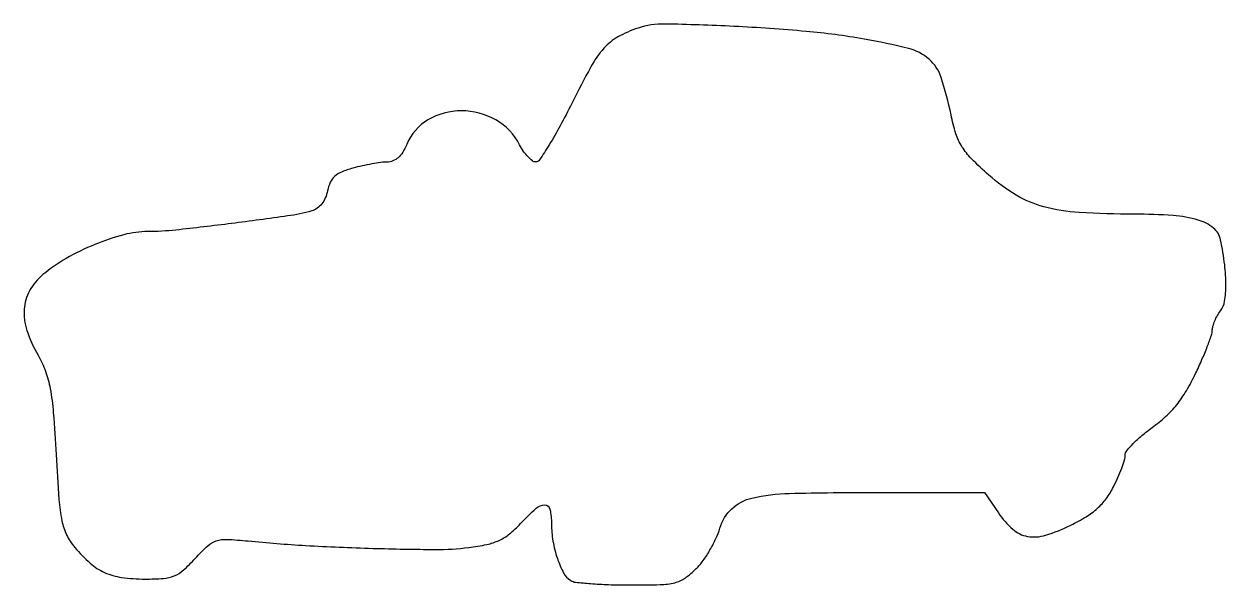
# Model space of a CAD drawing. Extents: x 0 to 207, y 0 to 97.
import ezdxf

# ---------------------------------------------------------------- set-up
doc = ezdxf.new("R2010")
doc.units = 0

msp = doc.modelspace()

# ---------------------------------------------------------------- linework, layer by layer
msp.add_lwpolyline([(105.941601, 96.120081, 0.04771), (102.470393, 94.593934, 0.085114), (100.050486, 92.639508, 0.054824), (97.793158, 89.423863, 0.010584), (94.496829, 83.113038, -0.009056), (92.493201, 79.24837, -0.01395), (90.608174, 75.988743, -0.008268), (88.939558, 73.378237, -0.247992), (88.27568, 73.016123, -0.168137), (87.701658, 73.206341, -0.041805), (86.957863, 73.881014, -0.03804), (86.18921, 74.842334, -0.030307), (85.508753, 75.983073, 0.144545), (81.408062, 80.26012, 0.129735), (75.459712, 81.850897, 0.135353), (69.689892, 80.280219, 0.162212), (66.019534, 76.047158, -0.039962), (65.333641, 74.705469, -0.071462), (64.54193, 73.756194, -0.087394), (63.640205, 73.192582, -0.095706), (62.62868, 72.994423, 0.032441), (61.554593, 72.921835, 0.011126), (60.013041, 72.681612, 0.011004), (58.319364, 72.34032, 0.012505), (56.713588, 71.937365, 0.029735), (54.777201, 71.273401, 0.085468), (53.577931, 70.52102, 0.103705), (52.831257, 69.504015, 0.057372), (52.356304, 68.031518, -0.05225), (51.974579, 66.805335, -0.064856), (51.365158, 65.778769, -0.071301), (50.570276, 65.018466, -0.086698), (49.642715, 64.572868, -0.03358), (45.460552, 63.691335, -0.003756), (35.813116, 62.399674, -0.004123), (26.179903, 61.264138, -0.027279), (21.342093, 61, 0.065124), (17.208894, 60.459363, 0.032415), (12.195375, 58.770418, 0.031925), (7.242621, 56.3561, 0.046082), (3.25, 53.568549, 0.089028), (0.946769, 50.787021, 0.113729), (0.005759, 47.605064, 0.096366), (0.490457, 43.928679, 0.049625), (2.400876, 39.67807, -0.043317), (3.692332, 36.898736, -0.042263), (4.498468, 33.915575, -0.025564), (5.037035, 29.741968, -0.005582), (5.515522, 22.508108, 0.004406), (6.007716, 14.791438, 0.031575), (6.512627, 11.091845, 0.064028), (7.327989, 8.685139, 0.060239), (8.738388, 6.508108, 0.037488), (11.378099, 3.78658, 0.075591), (13.880584, 2.16549, 0.072427), (16.822964, 1.321547, 0.032041), (20.86513, 1.035435, 0.019162), (24.046402, 1.136361, 0.080221), (25.904575, 1.571701, 0.08602), (27.465909, 2.554604, 0.023946), (29.525658, 4.597737, -0.020719), (31.699442, 6.781983, -0.107302), (33.158071, 7.641681, -0.091791), (34.946121, 7.885861, -0.013031), (38.660528, 7.612704, 0.010698), (48.581163, 6.836577, 0.006762), (60.179213, 6.335743, 0.005872), (70.949429, 6.143078, 0.032621), (76.722543, 6.484538, 0.020678), (79.846472, 7.006798, 0.056205), (81.973714, 7.710069, 0.063444), (83.741511, 8.814204, 0.032423), (85.659321, 10.600252, -0.019779), (88.36368, 13.24952, -0.187693), (89.849919, 13.816571, -0.353893), (90.742554, 13.084548, -0.050959), (91, 10.5651, 0.042611), (91.254723, 7.581617, 0.039084), (92.012743, 4.593907, 0.040888), (93.08895, 2.1064, 0.129306), (94.312561, 0.785665, 0.115107), (95.165101, 0.48681, 0.007796), (97.744098, 0.24792, 0.010851), (100.859276, 0.076186, 0.007909), (104.326923, 0.015313, 0.006787), (109.774975, 0.079811, 0.052972), (112.287757, 0.411536, 0.09388), (114.05247, 1.208755, 0.043496), (115.986705, 2.832859, 0.040861), (117.16261, 4.218446, 0.023522), (118.353843, 6.056606, 0.023383), (119.383403, 8.028345, 0.035856), (120.066992, 9.829263, -0.131597), (122.133315, 13.17854, -0.133857), (125.584439, 15.020162, -0.050463), (132.073634, 15.823809, -0.005519), (147.121098, 15.994423), (165.742196, 16), (168.121098, 12.474538, 0.062029), (170.607783, 9.624953, 0.140721), (173.160163, 8.39266, 0.119044), (176.268693, 8.600573, 0.038072), (180.600254, 10.329986, 0.023492), (183.260447, 11.793466, 0.045258), (185.208891, 13.245324, 0.051247), (186.704297, 14.891128, 0.040875), (187.965501, 16.932377, 0.013614), (188.744346, 18.567534, 0.015239), (189.402366, 20.182939, 0.014647), (189.878104, 21.585329, 0.074578), (190, 22.398026, -0.169223), (190.266669, 23.163386, -0.02492), (191.36488, 24.414593, -0.02577), (192.867115, 25.811462, -0.019565), (194.6464, 27.187864, 0.030874), (196.969026, 29.069999, 0.037537), (198.883773, 31.112966, 0.035414), (200.554784, 33.518255, 0.023141), (202.145611, 36.5, 0.008503), (203.24041, 38.90729, 0.010639), (204.169983, 41.178125, 0.008992), (204.870989, 43.102834, 0.077548), (205.031014, 44, -0.065754), (205.139392, 44.702611, -0.029101), (205.455333, 45.588578, -0.028182), (205.90441, 46.501673, -0.033855), (206.429734, 47.301541, 0.121967), (207.159334, 48.998447, 0.040198), (207.38603, 51.724266, 0.032378), (207.165934, 55.263283, 0.017438), (206.461927, 59.578561, 0.176609), (205.221258, 61.619484, 0.096803), (202.595462, 62.993093, 0.055393), (198.260136, 63.774363, 0.016908), (191.589437, 64, -0.014945), (182.066033, 64.284726, -0.050637), (175.935897, 65.280076, -0.06881), (171.182752, 67.287192, -0.047543), (166.464268, 70.741798, -0.015935), (163.478704, 73.572942, -0.055348), (161.830337, 75.655731, -0.063336), (160.7954, 77.898121, -0.025527), (159.943587, 81.167754, 0.028337), (158.228082, 87.604258, 0.135131), (156.143831, 90.745835, 0.117728), (152.594404, 92.60282, 0.019222), (144.945472, 94.226759, 0.01995), (134.933525, 95.544546, 0.010618), (122.463654, 96.415596, 0.007375), (110.558775, 96.817589, 0.084671)], format="xyb", close=True)

doc.saveas('drawing.dxf')
